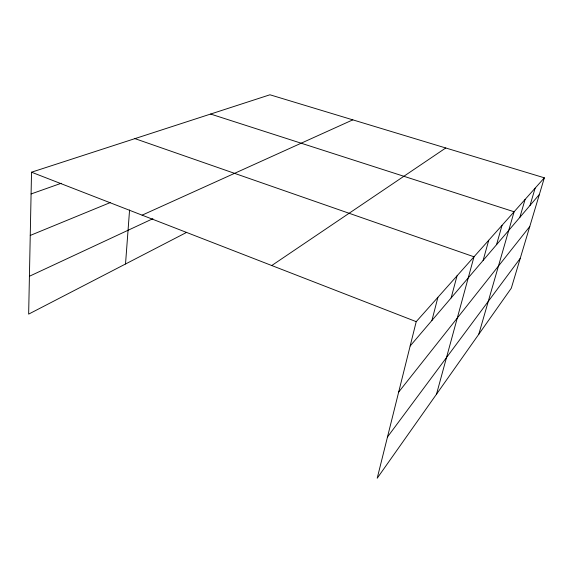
<?xml version="1.0" encoding="UTF-8"?>
<svg xmlns="http://www.w3.org/2000/svg" width="573" height="573" viewBox="0 0 573 573"><rect width="100%" height="100%" fill="white"/><g stroke="black" fill="none" stroke-linecap="round" stroke-linejoin="round"><path stroke-width="0.86" d="M544.35 177.816L416.22 321.654L377.206 478.219L511.302 288.19L544.35 177.816L269.947 94.781L31.529 172.201L28.65 314.126L186.705 232.337M125.516 263.995L129.57 210.012M431.927 320.465L437.908 297.308M451.144 297.924L457.018 275.857M436.511 394.188L473.993 256.797L134.927 138.623M483.118 260.436L488.74 240.245M496.547 244.685L502.041 225.311M478.792 334.26L514.103 211.774L210.613 114.048M519.847 217.36L525.083 199.44M530.018 205.435L535.132 188.166M387.491 436.963L520.241 258.351M398.672 392.075L529.774 226.507M410.153 345.992L539.365 194.476M271.76 265.528L445.758 147.977M29.416 276.258L152.891 218.693M142.111 215.161L352.81 119.85M30.247 235.439L110.303 202.556M31.092 193.953L61.218 183.274M31.529 172.201L416.22 321.654"/></g></svg>
